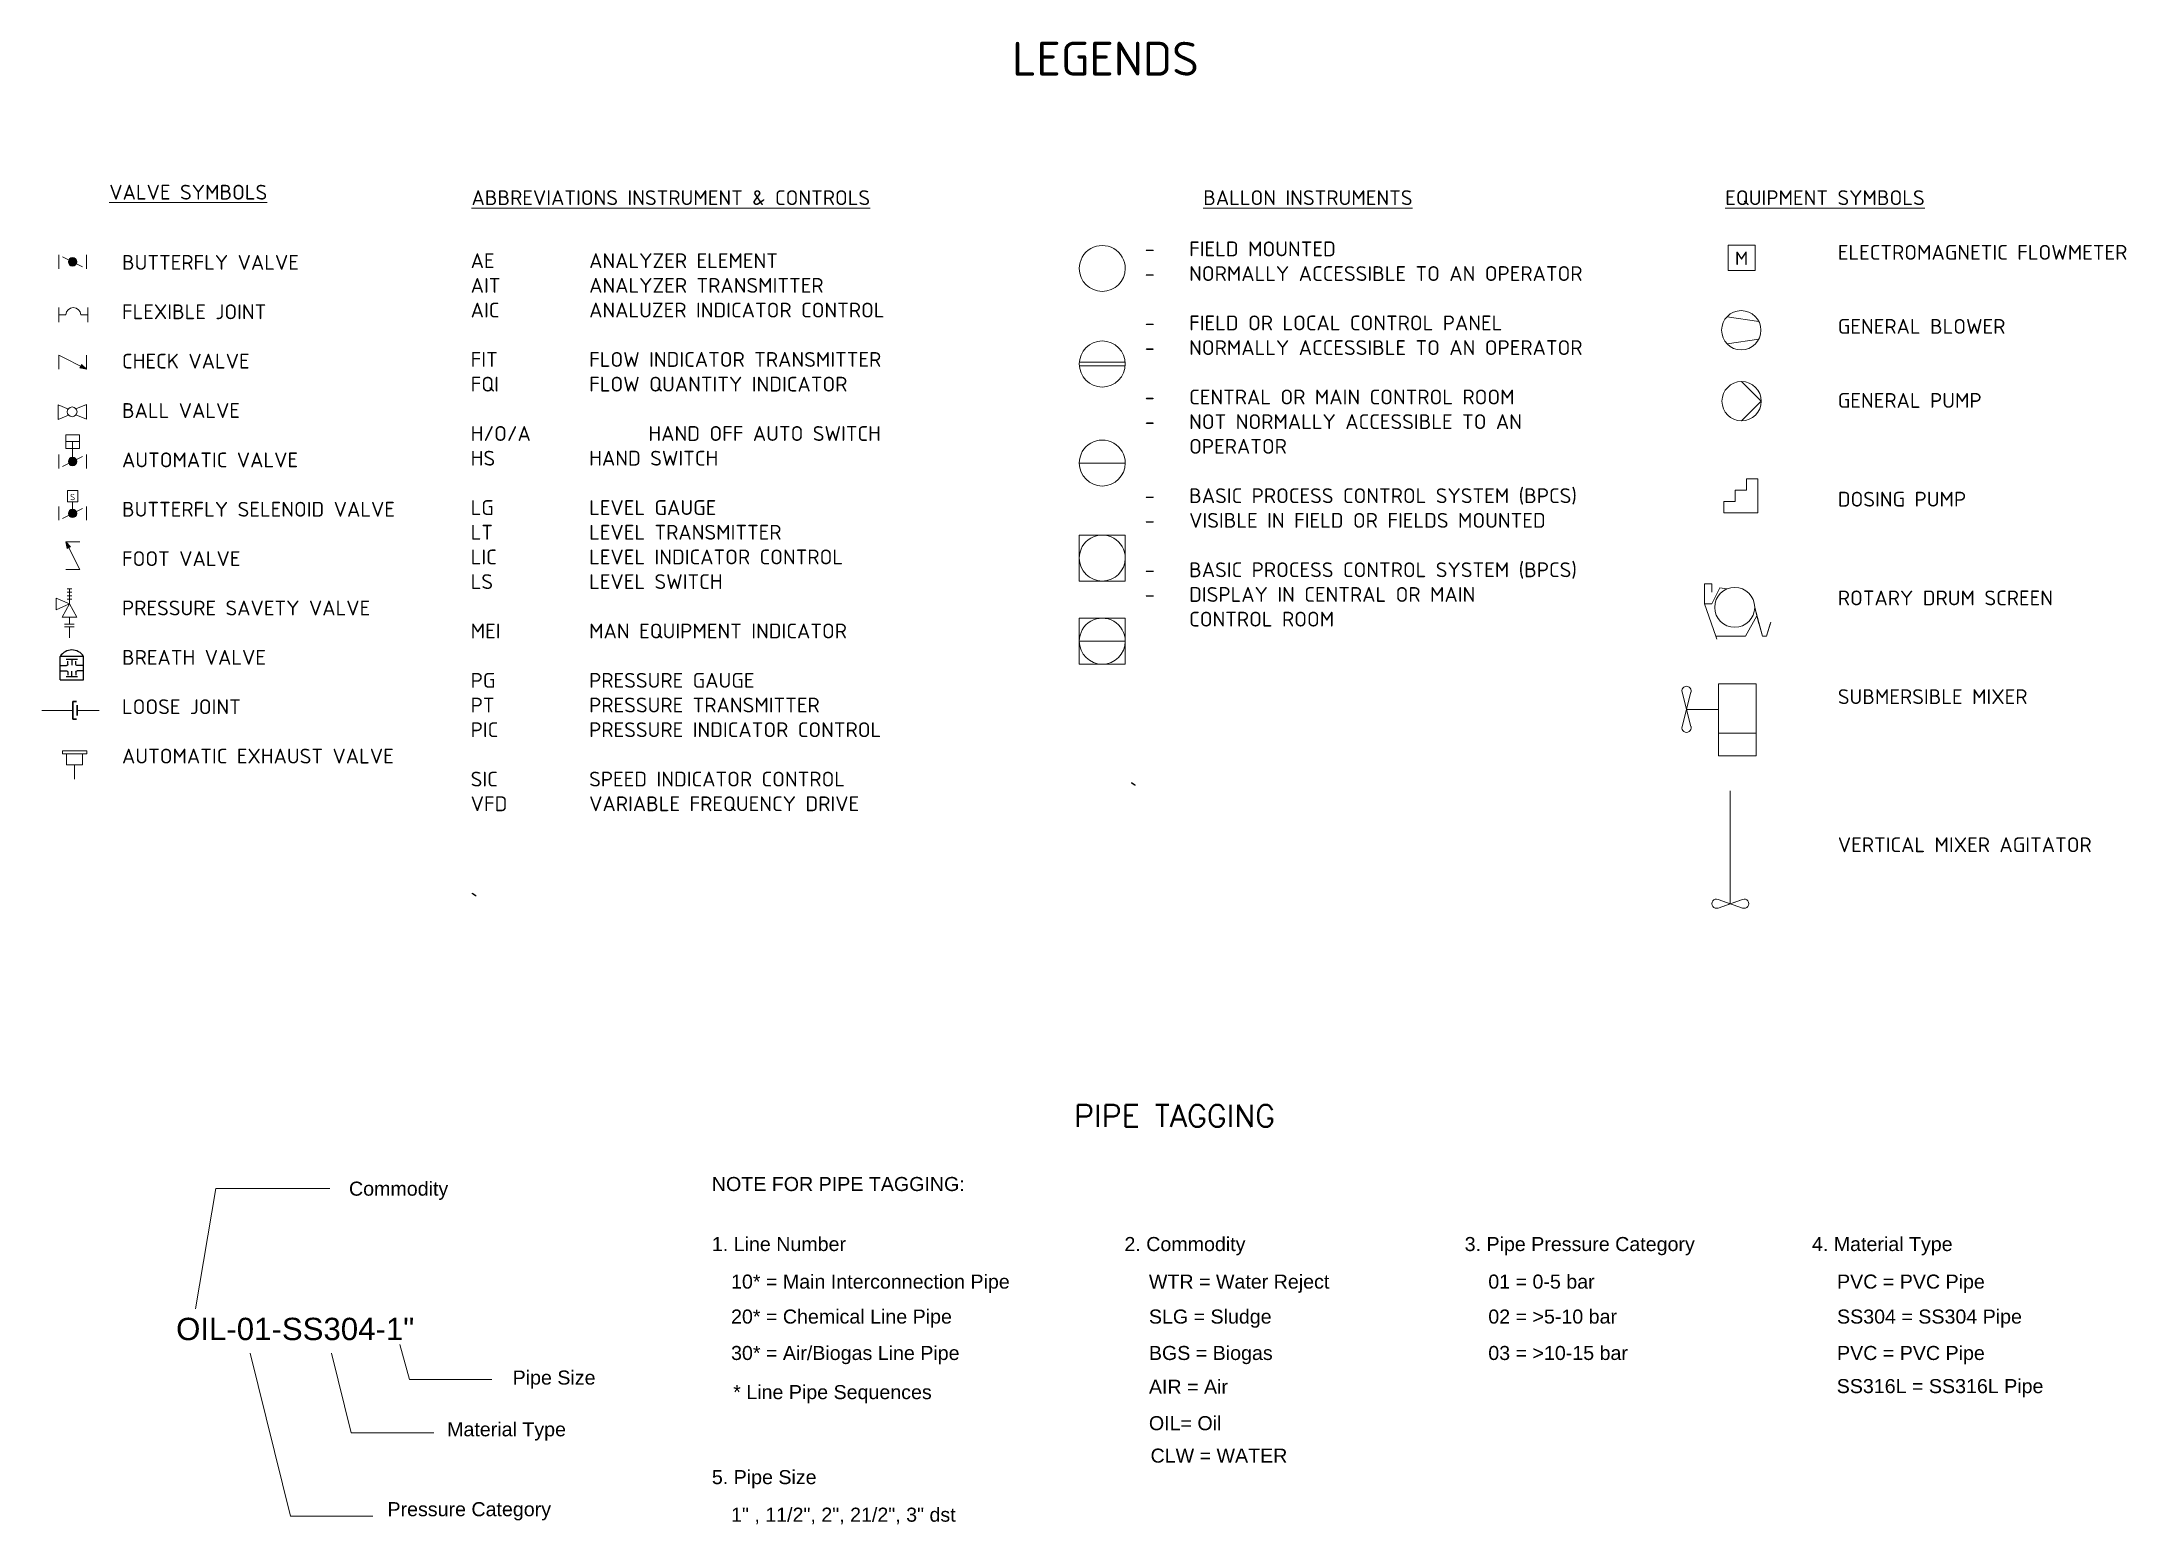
# Model space of a CAD drawing. Header units: millimetres. Extents: x 67033 to 212947, y 35102 to 335921.
# Drawn here: x 163681 to 212947, y 35102 to 70146 of the extents above.
import ezdxf

# ---------------------------------------------------------------- set-up
doc = ezdxf.new("R2010")
doc.units = ezdxf.units.MM
for name, color, linetype, lineweight in [('G-0.9', 250, 'Continuous', 9), ('GL-仪表阀门', 7, 'Continuous', 30), ('Symbol', 7, 'Continuous', 0)]:
    doc.layers.add(name, color=color, linetype=linetype, lineweight=lineweight)
doc.layers.add('GL-设备', color=7, linetype='Continuous')
doc.styles.add('ISOCPEUR', font='isocpeur.ttf')
doc.styles.add('PDF Arial', font='arial.ttf')
doc.styles.add('ROMANS', font='romans.shx', dxfattribs={"height": 0.3})

# ---------------------------------------------------------------- blocks, each defined once
blk = doc.blocks.new('A$C8293f1db')
at = {"layer": 'Symbol', "linetype": 'Continuous', "lineweight": 13}
h = blk.add_hatch(color=256, dxfattribs=at)
h.dxf.hatch_style = 1
h.paths.add_polyline_path([(4.97, 0, 1), (2.66, 0, 1)])
at = {"layer": 'Symbol', "linetype": 'Continuous'}
for p, q in [((0, 1.91), (0, -1.91)), ((6.56, -1.38), (1.06, 1.38)), ((7.62, 1.91), (7.62, -1.91))]:
    blk.add_line(p, q, dxfattribs=at)
at = {"layer": 'Symbol', "linetype": 'Continuous', "lineweight": 13}
blk.add_circle((3.81, 0), 1.16, dxfattribs=at)
blk = doc.blocks.new('RDMP_FLEXIBLE CONN.')
at = {"color": 0, "linetype": 'Continuous', "lineweight": 13}
for p, q in [((-0.157, 0.079), (-0.157, -0.079)), ((-0.081, 0), (-0.157, 0)), ((0.157, 0), (0.081, 0)), ((0.157, 0.079), (0.157, -0.079))]:
    blk.add_line(p, q, dxfattribs=at)
blk.add_arc((0, -0.002), 0.0812, 1.7365, 178.2635, dxfattribs=at)
blk = doc.blocks.new('A$C98a554cc')
at = {"layer": 'Symbol', "linetype": 'Continuous'}
for p, q in [((0, 1.91), (0, -1.91)), ((7.62, -1.91), (0, 1.91)), ((7.62, 1.91), (7.62, -1.91)), ((6.28, -0.68), (5.83, -1.57)), ((5.83, -1.57), (7.62, -1.91)), ((6.01, -1.6), (5.86, -1.53)), ((6.19, -1.64), (5.88, -1.48)), ((6.37, -1.67), (5.9, -1.44)), ((6.55, -1.7), (5.92, -1.39)), ((6.73, -1.74), (5.94, -1.35)), ((6.91, -1.77), (5.97, -1.3)), ((7.09, -1.8), (5.99, -1.26)), ((7.26, -1.84), (6.01, -1.21)), ((7.44, -1.87), (6.03, -1.17)), ((7.62, -1.91), (6.06, -1.12)), ((7.49, -1.78), (6.08, -1.08)), ((7.35, -1.66), (6.1, -1.03)), ((7.22, -1.54), (6.12, -0.99)), ((7.09, -1.41), (6.15, -0.94)), ((6.95, -1.29), (6.17, -0.9)), ((6.82, -1.17), (6.19, -0.85)), ((6.68, -1.04), (6.21, -0.81)), ((6.55, -0.92), (6.24, -0.76)), ((6.41, -0.8), (6.26, -0.72)), ((7.62, -1.91), (6.28, -0.68))]:
    blk.add_line(p, q, dxfattribs=at)
blk = doc.blocks.new('RDMP_POSITIVE DIAPLACEMENT PUMP', base_point=(170, 70))
at = {"color": 0, "linetype": 'Continuous', "lineweight": 13}
for p, q in [((165, 70), (165, 75)), ((165, 75), (170, 75)), ((170, 75), (170, 80)), ((170, 80), (175, 80)), ((175, 80), (175, 65)), ((160, 70), (165, 70)), ((160, 65), (160, 70)), ((175, 65), (160, 65))]:
    blk.add_line(p, q, dxfattribs=at)

msp = doc.modelspace()

# ---------------------------------------------------------------- linework, layer by layer
at = {"layer": 'G-0.9', "color": 7}
for p, q in [((164252, 60854), (164571, 60854)), ((164252, 60534), (164252, 60854)), ((164252, 60854), (164252, 60854)), ((164571, 60694), (164252, 60694)), ((164411, 60694), (164411, 60224)), ((164571, 60854), (164571, 60534)), ((164571, 60534), (164252, 60534)), ((188202, 58484), (189290, 58484)), ((188202, 57940), (188202, 58484)), ((189290, 57940), (189290, 58484)), ((188202, 57397), (188202, 57940)), ((189290, 57397), (189290, 57940)), ((164283, 57214), (164392, 57214)), ((164338, 56858), (164338, 57214)), ((164283, 57132), (164392, 57132)), ((164283, 57051), (164392, 57051)), ((164283, 56969), (164392, 56969)), ((164452, 56379), (164223, 56379)), ((164452, 56319), (164223, 56319)), ((164338, 56546), (164338, 56379)), ((188202, 56520), (189290, 56520)), ((188202, 55976), (188202, 56520)), ((189290, 55434), (189290, 56520)), ((188202, 55434), (188202, 55976)), ((188202, 55976), (189290, 55976)), ((203246, 56097), (203270, 56023)), ((204199, 53268), (203308, 53268)), ((164459, 53050), (164459, 52713)), ((203589, 52439), (203589, 49771)), ((203299, 49874), (203880, 49669)), ((203299, 49669), (203880, 49874)), ((203589, 49771), (203299, 49874)), ((203589, 49771), (203299, 49669)), ((203880, 49874), (203589, 49771))]:
    msp.add_line(p, q, dxfattribs=at)
at = {"layer": 'G-0.9', "color": 7, "ltscale": 0.6}
msp.add_line((188202, 60186), (189290, 60186), dxfattribs=at)
at = {"layer": 'G-0.9', "color": 7, "linetype": 'Continuous'}
for p, q in [((202449, 53957), (202659, 54773)), ((202659, 53957), (202449, 54773)), ((202659, 54773), (202554, 54365)), ((202554, 54365), (202659, 53957))]:
    msp.add_line(p, q, dxfattribs=at)
at = {"layer": 'G-0.9', "color": 7, "ltscale": 10000}
for p, q in [((164417, 54340), (163681, 54340)), ((164519, 54339), (165043, 54339))]:
    msp.add_line(p, q, dxfattribs=at)
at = {"layer": 'G-0.9', "color": 7}
for points in [[(188202, 64784, 0.995135), (189290, 64784, 1.001802)], [(189290, 60185, -0.995135), (188202, 60185, -1.001802)], [(188202, 57939, 0.995135), (189290, 57939, 1.001802)], [(188202, 55975, 0.995135), (189290, 55975, 1.001802)]]:
    msp.add_lwpolyline(points, format="xyb", close=True, dxfattribs=at)
at = {"layer": 'G-0.9', "color": 7, "ltscale": 10000}
msp.add_lwpolyline([(203534, 65339), (204177, 65339), (204177, 64734), (203534, 64734)], close=True, dxfattribs=at)
for points in [[(203512, 63645), (204263, 63531)], [(204265, 63117), (203514, 63002)], [(188202, 62575), (189290, 62575)], [(188202, 62481), (189290, 62481)], [(203855, 62112), (204319, 61648), (203855, 61184)]]:
    msp.add_lwpolyline(points, dxfattribs=at)
at = {"layer": 'G-0.9', "color": 7}
for points in [[(164069, 61217), (164069, 61566)], [(164069, 61566), (164316, 61463)], [(164317, 61319), (164069, 61217)], [(164490, 61325), (164738, 61222)], [(164738, 61572), (164491, 61469)], [(164738, 61222), (164738, 61572)], [(164411, 59096), (164411, 59271)], [(189290, 57397), (188202, 57397)], [(204263, 56390), (204165, 56770), (204348, 56097), (204446, 56097)], [(164338, 56319), (164338, 56055)], [(204544, 56427), (204446, 56097), (204348, 56097)], [(189290, 55434), (188202, 55434)], [(202554, 54365), (203308, 54365)], [(203308, 53803), (203308, 53268)], [(204199, 53803), (204199, 53268)]]:
    msp.add_lwpolyline(points, dxfattribs=at)
for points in [[(164534, 59271), (164289, 59271), (164289, 59538), (164533, 59538)], [(164338, 56858), (164025, 56721), (164025, 56996)], [(164338, 56858), (164508, 56546), (164167, 56546)], [(204199, 54969), (203308, 54969), (203308, 53803), (204199, 53803)], [(164174, 53387), (164745, 53387), (164745, 53312), (164174, 53312)], [(164271, 53312), (164648, 53312), (164648, 53050), (164271, 53050)]]:
    msp.add_lwpolyline(points, close=True, dxfattribs=at)
at = {"layer": 'G-0.9', "color": 7, "flags": 128}
for points in [[(203148, 57138), (203148, 57334), (202977, 57334), (202977, 56856), (203246, 56097), (203944, 56097), (204214, 56574), (204348, 56097), (204446, 56097), (204532, 56390)], [(203515, 57211), (203344, 57236), (203148, 56856), (202977, 56856)]]:
    msp.add_lwpolyline(points, dxfattribs=at)
at = {"layer": 'G-0.9', "color": 7, "lineweight": 5, "transparency": 16777216}
for points in [[(167320, 40198), (167794, 43040), (170494, 43040)], [(168612, 39146), (169559, 35294), (171508, 35294)], [(170534, 39146), (170997, 37265), (172946, 37265)], [(172149, 39351), (172372, 38525), (174322, 38525)]]:
    msp.add_lwpolyline(points, dxfattribs=at)
at = {"layer": 'G-0.9', "color": 7}
for centre, radius in [((203847, 63325), 464), ((203855, 61648), 464), ((164401, 61397), 115), ((203693, 56776), 472)]:
    msp.add_circle(centre, radius, dxfattribs=at)
at = {"layer": 'G-0.9', "color": 7, "ltscale": 10000}
msp.add_circle((188746, 62528), 544, dxfattribs=at)
at = {"layer": 'G-0.9', "color": 7, "linetype": 'Continuous'}
msp.add_arc((202554, 54801), 109, 345.5044, 194.4957, dxfattribs=at)
at = {"layer": 'G-0.9', "color": 7, "linetype": 'Continuous', "extrusion": (0, 0, -1)}
msp.add_arc((-202554, 53930), 109, 165.5043, 14.4957, dxfattribs=at)
at = {"layer": 'G-0.9', "color": 7}
for centre, start, end in [((203263, 49771), 70.5374, 289.4626), ((203916, 49771), 250.5374, 109.4626)]:
    msp.add_arc(centre, 109, start, end, dxfattribs=at)
at = {"layer": 'GL-仪表阀门', "color": 7}
for p, q in [((164417, 54549), (164417, 54131)), ((164417, 54549), (164504, 54549)), ((164417, 54549), (164417, 54131)), ((164417, 54549), (164504, 54549)), ((164519, 54462), (164519, 54217)), ((164519, 54462), (164519, 54217)), ((164417, 54131), (164504, 54131)), ((164417, 54131), (164504, 54131))]:
    msp.add_line(p, q, dxfattribs=at)
at = {"layer": 'GL-设备', "color": 7}
for p, q in [((164672, 55617), (164115, 55617)), ((164115, 55061), (164115, 55617)), ((164115, 55402), (164264, 55402)), ((164115, 55276), (164264, 55276)), ((164530, 55547), (164257, 55547)), ((164299, 55436), (164299, 55502)), ((164299, 55241), (164299, 55176)), ((164394, 55547), (164394, 55409)), ((164394, 55130), (164394, 55268)), ((164488, 55436), (164488, 55502)), ((164488, 55241), (164488, 55176)), ((164672, 55402), (164523, 55402)), ((164672, 55276), (164523, 55276)), ((164672, 55061), (164672, 55617)), ((164115, 55061), (164672, 55061)), ((164530, 55130), (164257, 55130))]:
    msp.add_line(p, q, dxfattribs=at)
msp.add_arc((164394, 55436), 332, 33.0777, 146.9223, dxfattribs=at)
at = {"layer": 'GL-设备', "color": 7, "extrusion": (0, 0, -1)}
for centre, major_axis, start_param, end_param in [((164264, 55436), (-24.6, 24.6), 2.356194, 3.926991), ((164264, 55241), (-24.6, 24.6), 0.785398, 2.356194), ((164523, 55436), (24.6, 24.6), 2.356194, 3.926991), ((164523, 55241), (24.6, 24.6), 3.926991, 5.497787)]:
    msp.add_ellipse(centre, major_axis=major_axis, ratio=1, start_param=start_param, end_param=end_param, dxfattribs=at)

# ---------------------------------------------------------------- block references
at = {"layer": 'G-0.9', "color": 7}
for name, p, xscale, yscale, zscale in [('A$C8293f1db', (164085, 64942), 85.67630440699646, 85.67630440699646, 85.67630440699646), ('RDMP_FLEXIBLE CONN.', (164428, 63689), 2176.17813193771, 2176.17813193771, 2176.17813193771), ('A$C98a554cc', (164085, 62572), 85.67630440699646, 85.67630440699646, 85.67630440699646), ('A$C8293f1db', (164738, 60224), -85.67630440699646, 85.67630440699646, 85.67630440699646), ('RDMP_POSITIVE DIAPLACEMENT PUMP', (203971, 59279), 53.63279416431025, 53.63279416431025, 53.63279416431025), ('A$C8293f1db', (164738, 58997), -85.67630440699646, 85.67630440699646, 85.67630440699646)]:
    msp.add_blockref(name, p, dxfattribs=dict(at, xscale=xscale, yscale=yscale, zscale=zscale))
at = {"layer": 'G-0.9', "color": 7, "xscale": -85.67630440699646, "yscale": 85.67630440699646, "zscale": 85.67630440699646, "rotation": 270}
msp.add_blockref('A$C98a554cc', (164419, 57671), dxfattribs=at)

# ---------------------------------------------------------------- texts
at = {"layer": 'G-0.9', "color": 7, "lineweight": 5, "style": 'PDF Arial'}
for s, height, p in [('Commodity', 332, (170944, 42870)), ('NOTE FOR PIPE TAGGING:', 331.97, (179519, 42980)), ('1. Line Number', 331.97, (179520, 41561)), ('2. Commodity', 331.97, (189270, 41561)), ('3. Pipe Pressure Category', 331.97, (197311, 41561)), ('4. Material Type', 331.97, (205518, 41561)), ('10* = Main Interconnection Pipe', 331.97, (179973, 40673)), ('WTR = Water Reject', 331.97, (189848, 40673)), ('01 = 0-5 bar', 331.97, (197869, 40673)), ('PVC = PVC Pipe', 331.97, (206111, 40673)), ('OIL-01-SS304-1"', 527.66, (166858, 39456)), ('20* = Chemical Line Pipe', 331.97, (179973, 39847)), ('SLG = Sludge', 331.97, (189848, 39847)), ('02 = >5-10 bar', 331.97, (197869, 39847)), ('SS304 = SS304 Pipe', 331.97, (206111, 39847)), ('30* = Air/Biogas Line Pipe', 331.97, (179973, 38986)), ('BGS = Biogas', 331.97, (189848, 38986)), ('03 = >10-15 bar', 331.97, (197869, 38986)), ('PVC = PVC Pipe', 331.97, (206111, 38986)), ('Pipe Size', 332, (174811, 38405)), ('AIR = Air', 332, (189848, 38188)), ('SS316L = SS316L Pipe', 331.97, (206103, 38203)), ('* Line Pipe Sequences ', 331.97, (180024, 38061)), ('Material Type', 331.97, (173263, 37182)), ('OIL= Oil', 332, (189848, 37327)), ('CLW = WATER', 331.97, (189887, 36560)), ('5. Pipe Size', 331.97, (179520, 36052)), ('Pressure Category', 331.97, (171853, 35294)), ('1" , 11/2", 2", 21/2", 3" dst', 331.97, (179973, 35164))]:
    msp.add_text(s, height=height, dxfattribs=at).set_placement(p)
at = {"layer": 'G-0.9', "color": 7, "style": 'ISOCPEUR'}
for s, insert, char_height, width, attachment_point in [('\\A1;\\pxqc;LEGENDS', (194329, 70144), 800, 11013.96, 3), ('BUTTERFLY VALVE\\P\\PFLEXIBLE JOINT\\P\\PCHECK VALVE \\P\\PBALL VALVE \\P\\PAUTOMATIC VALVE\\P\\PBUTTERFLY SELENOID VALVE\\P\\PFOOT VALVE\\P\\PPRESSURE SAVETY VALVE\\P\\PBREATH VALVE\\P\\PLOOSE JOINT\\P\\PAUTOMATIC EXHAUST VALVE', (165579, 65104), 350, 9460, 1), ('AE^I^IANALYZER ELEMENT\\PAIT ^I^IANALYZER TRANSMITTER\\PAIC ^I^IANALUZER INDICATOR CONTROL\\P\\PFIT^I^IFLOW INDICATOR TRANSMITTER\\PFQI^I^IFLOW QUANTITY INDICATOR\\P\\PH/O/A^I^IHAND OFF AUTO SWITCH \\PHS^I^IHAND SWITCH\\P\\PLG ^I^ILEVEL GAUGE \\PLT ^I^ILEVEL TRANSMITTER\\PLIC ^I^ILEVEL INDICATOR CONTROL^JLS ^I^ILEVEL SWITCH \\P\\PMEI ^I^IMAN EQUIPMENT INDICATOR\\P\\PPG ^I^IPRESSURE GAUGE \\PPT ^I^IPRESSURE TRANSMITTER\\PPIC ^I^IPRESSURE INDICATOR CONTROL \\P\\PSIC ^I^ISPEED INDICATOR CONTROL\\PVFD ^I^IVARIABLE FREQUENCY DRIVE \\P\\P\\P\\P`', (173819, 65144), 350, 9683.94, 1), ('\\pxi-3,l4,t4;-^IFIELD MOUNTED \\P-^INORMALLY ACCESSIBLE TO AN OPERATOR\\P\\pi0,l0,tz; \\P\\pi-3,l4,t4;-^IFIELD OR LOCAL CONTROL PANEL \\P-^INORMALLY ACCESSIBLE TO AN OPERATOR\\P\\pi0,l0,tz;\\P\\pi-3,l4,t4;-^ICENTRAL OR MAIN CONTROL ROOM \\P-^INOT NORMALLY ACCESSIBLE TO AN OPERATOR \\P\\pi0,l0,tz; \\P\\pi-3,l4,t4;-^IBASIC PROCESS CONTROL SYSTEM (BPCS) \\P-^IVISIBLE IN FIELD OR FIELDS MOUNTED \\P\\pi0,l0,tz;\\P\\pi-3,l4,t4;-^IBASIC PROCESS CONTROL SYSTEM (BPCS) \\P-^IDISPLAY IN CENTRAL OR MAIN CONTROL ROOM\\P\\pi0,l0,tz; \\P\\P\\P\\P\\P\\P`', (189399, 65424), 350, 10273.73, 1), ('ELECTROMAGNETIC FLOWMETER\\P\\P\\PGENERAL BLOWER\\P\\P\\PGENERAL PUMP\\P\\P\\P\\PDOSING PUMP\\P\\P\\P\\PROTARY DRUM SCREEN \\P\\P\\P\\PSUBMERSIBLE MIXER\\P\\P\\P\\P\\P\\PVERTICAL MIXER AGITATOR', (206129, 65342), 350, 10273.73, 1)]:
    msp.add_mtext(s, dxfattribs=dict(at, insert=insert, char_height=char_height, width=width, attachment_point=attachment_point))
for s, width, gutter_width, heights, insert, char_height, attachment_point in [('{\\LVALVE SYMBOLS}', 4522.63, 16.9, [1059], (165279, 66764), 350, 1), ('{\\LABBREVIATIONS INSTRUMENT & CONTROLS}', 9808.32, 16.9, [1876], (173839, 66634), 350, 1), ('\\pxqc;{\\LBALLON INSTRUMENTS}', 9808.32, 16.9, [1876], (188701, 66634), 350, 1), ('\\pxqc;{\\LEQUIPMENT SYMBOLS}', 9808.32, 16.9, [1876], (200921, 66634), 350, 1), ('\\pxqc;M', 642.21, 24124, [0], (203534, 65187), 319, 1), ('\\pxqc;S', 603.74, 26676, [0], (164714, 59459), 149.8, 3)]:
    msp.add_mtext_dynamic_manual_height_columns(s, width=width, gutter_width=gutter_width, heights=heights, dxfattribs=dict(at, insert=insert, char_height=char_height, attachment_point=attachment_point))
at = {"layer": 'G-0.9', "color": 7, "lineweight": 5, "insert": (195427, 45017), "char_height": 522.49, "width": 9941.69, "attachment_point": 3, "style": 'ROMANS'}
msp.add_mtext('\\A1;\\pxqc;PIPE TAGGING', dxfattribs=at)

doc.saveas('drawing.dxf')
